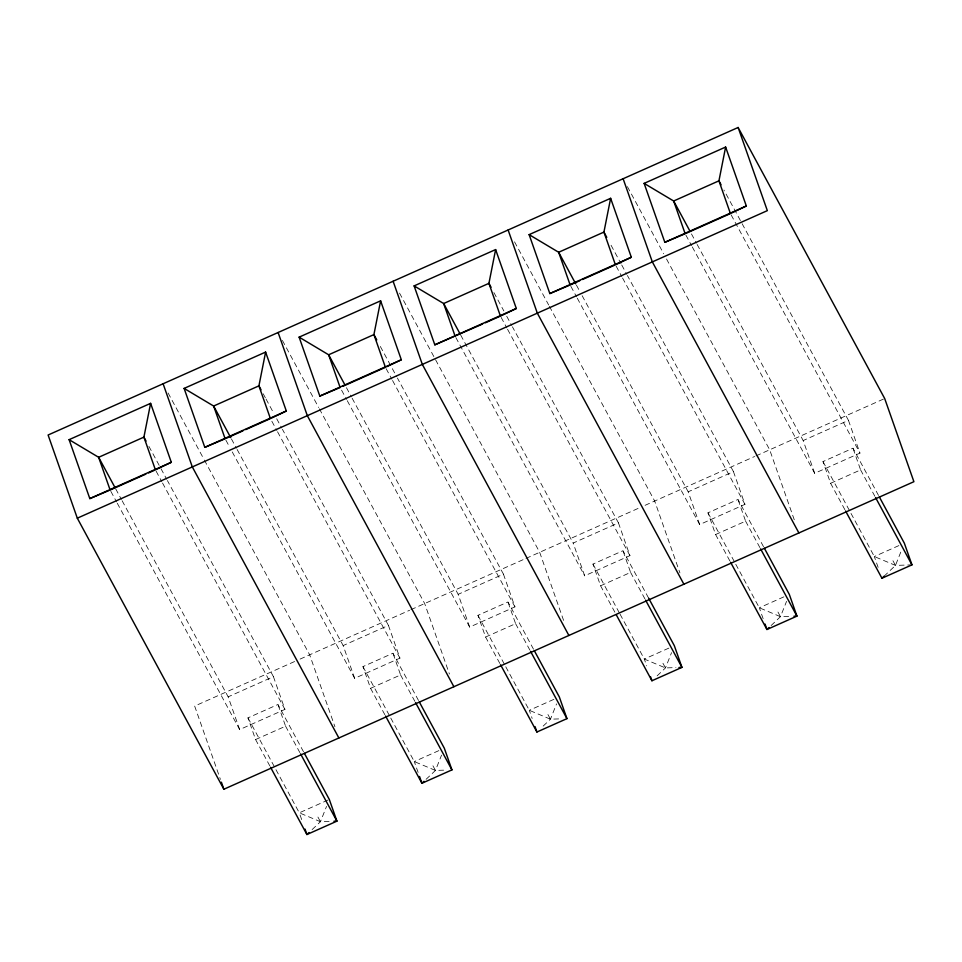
<?xml version="1.0" encoding="UTF-8"?>
<svg xmlns="http://www.w3.org/2000/svg" width="962" height="962" viewBox="0 0 962 962"><rect width="100%" height="100%" fill="white"/><g stroke="black" fill="none" stroke-linecap="round" stroke-linejoin="round"><path stroke-width="0.72" stroke-dasharray="4.81 3.61" d="M312.121 829.593L320.454 821.704L326.539 806.409M426.082 779.328L435.449 770.442L441.546 755.146M543.169 726.094L550.456 719.191L556.553 703.895M657.142 675.829L665.463 667.929L671.56 652.633M771.103 625.553L780.471 616.678L786.555 601.37M884.03 576.274L895.478 565.415L901.562 550.12M294.6 661.531L194.661 706.072L220.406 779.376M300.084 659.09L409.608 610.269M410.978 609.655L524.615 559.018M525.986 558.405L639.622 507.756M645.093 505.315L754.629 456.493M755.988 455.892L884.691 398.533M273.436 676.659L284.932 709.403L239.658 729.581L228.15 696.837L273.436 676.659L167.4 480.543M388.432 625.396L399.939 658.14L354.665 678.318L343.157 645.574L388.432 625.396L282.407 429.292M503.439 574.146L514.947 606.878L469.66 627.068L458.165 594.324L503.439 574.146L397.402 378.03M618.446 522.883L629.942 555.627L584.668 575.805L573.172 543.061L618.446 522.883L512.409 326.779M733.453 471.62L744.949 504.365L699.675 524.555L688.179 491.81L733.453 471.62L627.416 275.517M848.46 420.37L859.956 453.114L814.682 473.292L803.174 440.548L848.46 420.37L723.917 190.043M269.841 765.944L255.579 739.562L247.955 717.868L277.958 704.485L303.631 751.971M384.836 714.694L370.574 688.311L362.951 666.606L392.965 653.234L418.638 700.709M499.843 663.431L485.582 637.048L477.958 615.343L507.972 601.971L533.645 649.458M614.85 612.169L600.589 585.798L592.965 564.093L622.979 550.721L648.653 598.196M729.857 560.918L715.596 534.535L707.972 512.83L737.986 499.458L763.66 546.945M844.864 509.656L830.603 483.285L822.979 461.58L852.981 448.196L878.655 495.683M255.579 739.562L285.582 726.19L277.958 704.485M370.574 688.311L400.589 674.939L392.965 653.234M485.582 637.048L515.596 623.677L507.972 601.971M600.589 585.798L630.603 572.414L622.979 550.721M715.596 534.535L745.61 521.163L737.986 499.458M830.603 483.285L860.605 469.901L852.981 448.196M327.946 800.059L299.302 812.83L302.152 820.959M438.852 750.625L414.297 761.567L418.109 772.414M553.859 699.362L529.304 710.317L532.166 718.446M668.867 648.111L644.312 659.054L646.692 665.836M783.874 596.849L759.319 607.792L763.131 618.65M898.881 545.598L874.326 556.541L878.126 567.388M822.979 461.58L874.326 556.541L895.478 565.415L910.461 564.91M735.786 564.273L759.319 607.792L780.471 616.678L790.956 616.329M620.069 614.213L644.312 659.054L665.463 667.929L675.949 667.58M505.772 666.786L529.304 710.317L550.456 719.191L560.942 718.842M390.764 718.049L414.297 761.567L435.449 770.442L445.947 770.093M247.955 717.868L299.302 812.83L320.454 821.704L330.94 821.356M731.144 214.887L859.956 453.114M860.605 469.901L874.867 496.284M892.952 560.762L895.478 565.415M691.45 233.91L696.428 243.121M697.137 244.444L803.174 440.548M685.87 235.065L691.57 245.599M692.279 246.909L814.682 473.292M627.392 186.628L663.672 253.727M666.522 258.994L769.684 449.783L795.43 523.087M611.05 245.25L621.007 263.672M621.729 264.995L626.707 274.206M616.149 266.149L621.837 276.671M622.546 277.994L744.949 504.365M745.61 521.163L759.872 547.534M777.957 612.024L780.471 616.678M707.972 512.83L735.064 562.95M576.442 285.173L579.292 290.44M582.142 295.695L688.179 491.81M570.863 286.327L576.563 296.849M577.272 298.172L699.675 524.555M514.526 241.823L548.677 304.99M549.386 306.301L654.677 501.046L679.93 572.931M493.903 292.556L503.872 310.979M506.721 316.245L511.7 325.457M501.142 317.4L506.83 327.934M507.539 329.244L629.942 555.627M630.603 572.414L644.865 598.797M662.95 663.275L665.463 667.929M592.965 564.093L619.348 612.89M460.726 335.113L573.172 543.061M455.868 337.578L584.668 575.805M399.519 293.085L539.67 552.296L564.429 622.787M380.327 346.452L396.693 376.719M386.135 368.662L391.823 379.184M392.544 380.507L514.947 606.878M515.596 623.677L529.858 650.059M547.943 714.538L550.456 719.191M477.958 615.343L505.062 665.463M346.44 387.686L351.419 396.897M352.128 398.22L458.165 594.324M341.57 390.151L346.548 399.374M347.258 400.685L469.66 627.068M282.383 340.392L318.662 407.503M319.372 408.814L424.675 603.559L449.422 674.037M263.191 393.759L265.32 397.703M266.029 399.026L273.857 413.492M276.707 418.759L281.686 427.97M271.837 421.236L276.828 430.447M277.537 431.758L399.939 658.14M400.589 674.939L414.85 701.31M432.936 765.8L435.449 770.442M362.951 666.606L390.055 716.726M231.433 438.937L236.411 448.16M237.121 449.47L343.157 645.574M225.854 440.103L229.413 446.681M232.263 451.948L354.665 678.318M168.085 392.965L203.655 458.754M204.365 460.077L309.668 654.809L334.92 726.707M148.894 446.332L160.281 467.388M160.991 468.698L166.691 479.232M156.121 471.176L161.82 481.709M162.53 483.02L284.932 709.403M285.582 726.19L299.843 752.573M317.929 817.051L320.454 821.704M115.717 488.888L121.404 499.41M122.126 500.733L228.15 696.837M110.846 491.354L116.546 501.887M117.256 503.198L239.658 729.581"/><path stroke-width="1.44" d="M150.613 403.343L143.915 437.121L155.411 469.853L171.308 462.277L150.613 403.343L69.108 439.658L89.815 498.605L108.778 490.608M184.115 388.407L213.636 406.036L225.144 438.78L204.81 447.342L184.115 388.407L265.608 352.08L258.922 385.858L270.418 418.602L245.719 429.605M299.122 337.145L328.643 354.786L340.151 387.53L319.817 396.091L299.122 337.145L380.615 300.829L373.917 334.596L385.425 367.34L342.893 386.303M482.587 324.038L434.824 344.829L414.117 285.894L495.622 249.567L488.924 283.345L500.432 316.089L485.341 322.811M610.63 198.304L603.932 232.082L615.427 264.827L631.325 257.251L610.63 198.304L529.124 234.632L549.831 293.566L568.795 285.582M644.131 183.381L673.665 201.01L685.16 233.754L664.838 242.316L644.131 183.381L725.625 147.054L718.939 180.832L730.435 213.576L686.531 233.141M309.006 832.551L306.914 834.523L270.55 767.267M424.001 781.3L421.921 783.272L385.558 716.005M769.023 627.525L766.942 629.497L730.567 562.241M845.574 510.978L881.938 578.246L884.03 576.274M271.741 417.965L286.315 411.014L265.608 352.08M386.748 366.714L401.322 359.764L380.615 300.829M500.432 316.089L516.317 308.501L495.622 249.567M731.757 212.939L746.332 205.988L725.625 147.054M738.131 127.477L48.1 435.016L77.309 518.181L223.869 789.237L913.9 481.697L884.691 398.533L738.131 127.477L767.339 210.642L77.309 518.181M89.815 498.605L171.308 462.277M204.81 447.342L286.315 411.014M319.817 396.091L401.322 359.764M434.824 344.829L516.317 308.501M549.831 293.566L631.325 257.251M664.838 242.316L746.332 205.988M145.815 474.134L110.137 490.043L98.641 457.299L69.108 439.658M148.557 472.919L154.04 470.466M226.515 438.167L242.977 430.832M579.761 280.724L570.153 285.005L558.657 252.272L529.124 234.632M582.503 279.509L614.057 265.44M419.348 702.032L444.312 748.196L451.936 769.901L421.921 783.272L419.54 776.49M500.565 664.754L536.928 732.01L566.943 718.638L559.319 696.933L534.355 650.769M616.281 614.814L651.935 680.759L681.95 667.375L674.326 645.682L648.653 598.196M881.938 578.246L911.952 564.862L904.328 543.157L879.376 497.005M793.951 616.221L796.945 616.125L789.321 594.42L764.369 548.256M678.944 667.484L681.95 667.375L645.574 600.12M333.934 821.247L336.928 821.151L329.305 799.446L304.353 753.282M414.117 285.894L443.65 303.523L460.016 333.79M721.067 184.776L718.939 180.832L673.665 201.01L690.031 231.277M875.588 497.607L911.952 564.862M798.893 532.948L652.332 261.892L623.123 178.728M606.781 237.349L603.932 232.082L558.657 252.272L575.733 283.85M760.581 548.857L796.945 616.125L766.942 629.497L765.03 624.073M683.886 584.211L537.325 313.155L508.116 229.99M491.065 287.289L488.924 283.345L443.65 303.523L455.146 336.267M568.891 635.473L422.33 364.406L393.109 281.241M376.767 339.863L373.917 334.596L328.643 354.786L345.009 385.053M530.567 651.37L566.943 718.638M453.884 686.724L307.323 415.668L278.114 332.503M261.051 389.802L258.922 385.858L213.636 406.036L230.724 437.626M415.572 702.633L451.936 769.901M338.877 737.986L192.316 466.931L163.107 383.754M146.044 441.065L143.915 437.121L98.641 457.299L115.007 487.566M300.565 753.883L336.928 821.151L306.914 834.523L305.014 829.1M650.504 676.683L651.935 680.759M535.028 726.587L536.928 732.01M221.392 782.19L223.869 789.237"/></g></svg>
